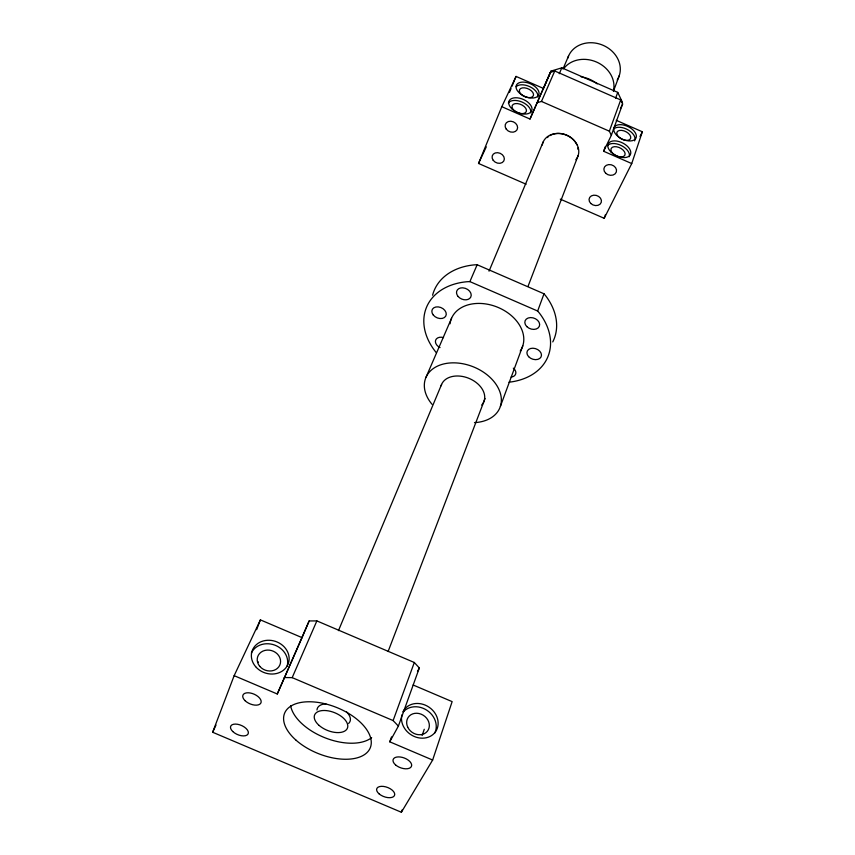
<?xml version="1.0" encoding="UTF-8"?>
<svg xmlns="http://www.w3.org/2000/svg" width="855" height="855" viewBox="0 0 855 855"><rect width="100%" height="100%" fill="white"/><g stroke="black" fill="none" stroke-linecap="round" stroke-linejoin="round"><path stroke-width="1.28" d="M258.231 662.433L258.37 661.888M432.641 760.042L389.752 741.809L398.377 726.098L419.335 667.969L414.312 662.486L316.863 620.901L309.147 620.954L302.05 637.638L260.39 619.875L234.152 675.664L212.649 732.254L401.369 812.25L432.641 760.042L452.135 701.624L413.147 685.005M560.282 199.13L604.196 218.303L631.738 163.561L642.351 131.777L616.22 120.32M401.369 812.25L402.224 809.76M604.196 218.303L605.468 214.584M422.135 735.482L424.262 729.283M631.738 163.561L603.641 151.26L611.336 135.304L622.622 104L620.709 99.939L554.756 70.997L550.385 72.312L530.004 119.037L501.8 106.693L478.533 163.455L526.114 184.22M389.752 741.809L391.537 736.892M603.641 151.26L605.393 146.419M398.377 726.098L393.118 720.573L414.312 662.486M611.336 135.304L609.348 131.178L620.709 99.939M508.982 382.217A65.536 47.773 21.8 0 0 539.42 313.122L537.656 311.038L544.004 293.789L477.154 264.74L474.386 264.868A64.681 47.688 21.8 0 0 432.587 295.221M500.399 406.339L522.779 345.837M615.525 98.411L617.748 92.393L561.81 67.834L550.983 71.104L530.004 119.037M613.409 91.314L619.298 75.55M388.106 651.521L485.052 398.516M528.037 286.35L578.183 155.482M256.628 629.665L260.39 619.875M509.516 92.297L511.023 88.631M512.027 86.195L516.046 76.416L543.459 88.428M338.452 630.648L441.586 384.44M489.028 271.185L543.182 141.93M234.152 675.664L277.276 693.993L309.147 620.954M543.662 88.118L550.983 71.104M562.964 69.031L568.575 55.938M559.266 73.733L561.81 67.834M436.285 352.677A65.536 47.773 21.8 0 1 467.087 281.723L469.887 281.605L477.154 264.74M425.972 377.365L451.59 318.156M537.004 102.75L541.471 101.446L554.756 70.997M284.266 677.545L292.186 677.63L316.863 620.901M277.276 693.993L302.05 637.638M212.649 732.254L216.005 725.093M478.533 163.455L486.281 146.857M501.8 106.693L516.046 76.416M620.409 108.596L622.622 104M639.989 136.501L642.351 131.777M417.486 671.389L419.335 667.969M292.186 677.63L393.118 720.573M469.887 281.605L537.656 311.038M541.471 101.446L609.348 131.178M544.004 293.789L545.736 295.873A64.681 47.688 21.8 0 1 552.758 341.925M617.748 92.393L622.483 102.472M542.262 145.008A18.789 15.358 21.8 0 1 566.812 135.357A18.789 15.358 21.8 0 1 575.864 159.703M567.741 58.236A27.21 23.331 21.8 0 1 603.235 45.368A27.21 23.331 21.8 0 1 617.225 79.964M563.937 68.357A27.649 23.48 21.8 0 1 596.566 62.052A27.649 23.48 21.8 0 1 613.58 90.138M581.144 76.843A28.097 23.63 21.8 0 1 597.239 83.897M547.307 137.58A17.602 14.396 21.8 0 1 548.493 136.554M549.808 135.656A17.602 14.396 21.8 0 1 576.89 144.816M577.841 147.915A17.602 14.396 21.8 0 1 578.033 149.475M525.398 96.925A7.524 4.286 23.3 0 1 520.706 88.471A7.524 4.286 23.3 0 1 532.847 92.522A7.524 4.286 23.3 0 1 526.135 97.181M623.081 139.718A7.503 4.275 25.8 0 1 617.93 131.072A7.503 4.275 25.8 0 1 629.932 135.069A7.503 4.275 25.8 0 1 623.819 139.964M516.163 86.644A12.152 6.926 23.3 0 1 529.865 86.708A12.152 6.926 23.3 0 1 537.795 96.904M508.33 102.974A12.333 7.129 23.3 0 1 522.181 102.108A12.333 7.129 23.3 0 1 530.784 112.796M613.409 129.255A12.12 6.904 25.8 0 1 626.619 129.116A12.12 6.904 25.8 0 1 635.03 139.504M634.859 140.22A12.12 6.904 25.8 0 1 634.57 140.872M607.52 145.596A12.301 7.107 25.9 0 1 621.532 145.66A12.301 7.107 25.9 0 1 629.28 156.732M346.649 711.991A17.602 9.587 21.9 0 1 348.605 723.469M316.981 710.024A17.602 9.587 21.9 0 1 325.894 703.857M403.036 711.638A19.152 16.469 34.3 0 1 433.838 711.606A19.152 16.469 34.3 0 1 424.283 738.089A19.152 16.469 34.3 0 1 401.861 714.898M251.359 653.006A19.088 16.598 18.9 0 1 274.786 645.119A19.088 16.598 18.9 0 1 287.066 666.323M371.658 737.63A45.775 24.934 21.9 0 1 325.189 737.865A45.775 24.934 21.9 0 1 290.657 705.877M403.154 712.065A19.099 16.448 34.4 0 1 426.944 710.302A19.099 16.448 34.4 0 1 434.821 732.981M431.999 404.276A39.95 27.959 21.8 0 1 443.36 364.038A39.95 27.959 21.8 0 1 498.038 387.636A39.95 27.959 21.8 0 1 474.482 422.616M450.051 323.788A38.218 27.852 21.8 0 1 496.691 306.86A38.218 27.852 21.8 0 1 520.214 351.063M441.137 385.733A22.829 15.978 21.8 0 1 470.549 379.064A22.829 15.978 21.8 0 1 481.696 405.056M440.036 347.579A7.396 5.301 23.3 0 1 435.623 340.204A7.396 5.301 23.3 0 1 443.531 337.618M513.31 368.142A7.385 5.29 20.5 0 1 515.747 373.688A7.385 5.29 20.5 0 1 511.13 377.076M319.182 725.478A17.677 9.565 21.9 0 0 347.248 728.524A17.677 9.565 21.9 0 0 326.642 710.633A17.677 9.565 21.9 0 0 319.182 725.478M519.541 93.131A12.173 6.915 23.3 0 0 538.714 94.926A12.173 6.915 23.3 0 0 524.382 82.166A12.173 6.915 23.3 0 0 519.541 93.131M512.209 109.098A12.344 7.129 23.3 0 0 531.692 110.829A12.344 7.129 23.3 0 0 517.19 97.812A12.344 7.129 23.3 0 0 512.209 109.098M506.224 129.116A6.466 5.28 25.3 0 0 517.029 129.81A6.466 5.28 25.3 0 0 510.852 121.218A6.466 5.28 25.3 0 0 506.224 129.116M605.671 173.212A6.455 5.258 18.5 0 0 616.316 172.037A6.455 5.258 18.5 0 0 608.642 164.598A6.455 5.258 18.5 0 0 605.671 173.212M590.826 203.501A6.327 5.066 18.9 0 0 601.236 202.421A6.327 5.066 18.9 0 0 593.68 195.197A6.327 5.066 18.9 0 0 590.826 203.501M493.185 160.291A6.338 5.087 25 0 0 503.777 161.029A6.338 5.087 25 0 0 497.663 152.682A6.338 5.087 25 0 0 493.185 160.291M616.701 135.272A12.141 6.893 25.8 0 0 635.864 138.286A12.141 6.893 25.8 0 0 622.536 124.83A12.141 6.893 25.8 0 0 616.701 135.272M610.812 151.827A12.323 7.107 25.9 0 0 630.285 154.808A12.323 7.107 25.9 0 0 616.797 141.064A12.323 7.107 25.9 0 0 610.812 151.827M514.186 110.552A7.631 4.414 23.3 0 0 526.242 111.62A7.631 4.414 23.3 0 0 517.296 103.562A7.631 4.414 23.3 0 0 514.186 110.552M612.768 153.419A7.62 4.403 25.9 0 0 624.802 155.279A7.62 4.403 25.9 0 0 616.498 146.761A7.62 4.403 25.9 0 0 612.768 153.419M245.032 700.64A9.8 5.258 23.4 0 0 260.7 703.312A9.8 5.258 23.4 0 0 250.13 692.967A9.8 5.258 23.4 0 0 245.032 700.64M379.139 793.9A9.491 4.938 20.4 0 0 394.369 795.738A9.491 4.938 20.4 0 0 383.489 786.418A9.491 4.938 20.4 0 0 379.139 793.9M395.555 764.894A9.768 5.226 20.3 0 0 411.287 766.689A9.768 5.226 20.3 0 0 400.161 756.985A9.768 5.226 20.3 0 0 395.555 764.894M255.613 666.644A19.152 16.608 19 0 0 287.921 664.506A19.152 16.608 19 0 0 267.23 640.299A19.152 16.608 19 0 0 255.613 666.644M232.742 731.506A9.523 4.97 23.4 0 0 247.939 734.189A9.523 4.97 23.4 0 0 237.605 724.281A9.523 4.97 23.4 0 0 232.742 731.506M296.14 740.28A46.213 24.816 21.9 0 0 369.702 749.023A46.213 24.816 21.9 0 0 316.446 702.212A46.213 24.816 21.9 0 0 296.14 740.28M407.707 727.135A11.852 10.207 34.4 0 0 427.286 731.346A11.852 10.207 34.4 0 0 419.003 713.519A11.852 10.207 34.4 0 0 407.707 727.135M259.802 666.387A11.842 10.292 18.9 0 0 279.809 665.115A11.842 10.292 18.9 0 0 267.07 650.089A11.842 10.292 18.9 0 0 259.802 666.387M458.141 296.503A7.642 5.654 23.4 0 0 470.742 297.145A7.642 5.654 23.4 0 0 462.726 287.825A7.642 5.654 23.4 0 0 458.141 296.503M526.84 326.631A7.631 5.643 20.2 0 0 539.345 326.279A7.631 5.643 20.2 0 0 530.549 317.579A7.631 5.643 20.2 0 0 526.84 326.631M433.261 315.014A7.513 5.472 23.9 0 0 445.679 316.222A7.513 5.472 23.9 0 0 438.23 306.892A7.513 5.472 23.9 0 0 433.261 315.014M528.614 356.663A7.503 5.461 19.8 0 0 541.055 356.93A7.503 5.461 19.8 0 0 532.9 348.209A7.503 5.461 19.8 0 0 528.614 356.663"/></g></svg>
